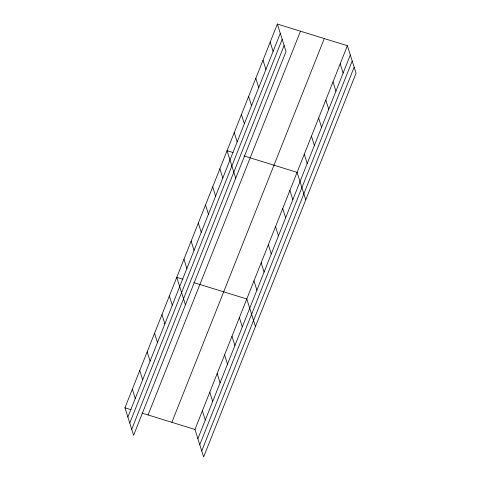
<?xml version="1.0" encoding="UTF-8"?>
<svg xmlns="http://www.w3.org/2000/svg" width="481" height="481" viewBox="0 0 481 481"><rect width="100%" height="100%" fill="white"/><g stroke="black" fill="none" stroke-linecap="round" stroke-linejoin="round"><path stroke-width="0.72" d="M277.369 24.05L286.033 51.527L133.616 435.287L124.952 407.81L277.369 24.05L347.384 45.713L356.048 73.19L203.631 456.95L194.967 429.473L347.384 45.713M127.868 417.063L280.285 33.303M129.762 423.082L282.179 39.316M131.716 429.274L284.133 45.515M148.058 414.959L300.475 31.199M171.861 422.324L324.278 38.564M197.883 438.726L350.306 54.966M199.783 444.739L352.2 60.979M201.737 450.937L354.154 67.178M233.183 152.585L227.068 150.691L235.732 178.168M244.059 155.946L297.09 172.348L305.754 199.831M182.888 279.227L176.774 277.333L185.438 304.81M193.759 282.587L246.789 298.99L255.453 326.473M124.952 407.81L131.066 409.704M141.937 413.065L194.967 429.473M340.199 63.799L343.121 73.058M333.014 81.89L335.93 91.149M325.829 99.982L328.745 109.241M318.644 118.073L321.561 127.333M311.46 136.165L314.376 145.424M270.184 42.142L273.1 51.395M304.275 154.257L307.191 163.516M262.999 60.233L265.915 69.486M255.814 78.325L258.73 87.578M289.905 190.44L292.821 199.699M248.623 96.416L251.545 105.67M282.72 208.532L285.636 217.791M241.438 114.508L244.36 123.761M275.535 226.623L278.451 235.882M234.253 132.6L237.175 141.853M268.344 244.715L271.266 253.974M261.159 262.806L264.081 272.066M219.883 168.783L222.799 178.036M253.974 280.898L256.896 290.157M212.698 186.875L215.614 196.128M205.513 204.966L208.429 214.219M239.388 317.634L242.304 326.888M198.328 223.058L201.244 232.311M231.986 336.273L234.902 345.526M191.143 241.149L194.059 250.403M224.579 354.912L227.501 364.165M183.958 259.241L186.875 268.494M217.178 373.551L220.094 382.804M209.776 392.189L212.692 401.443M169.366 295.971L172.288 305.225M202.369 410.828L205.291 420.087M161.965 314.61L164.881 323.863M154.563 333.249L157.479 342.508M147.156 351.894L150.078 361.147M139.755 370.532L142.671 379.786M132.353 389.171L135.269 398.424"/></g></svg>
